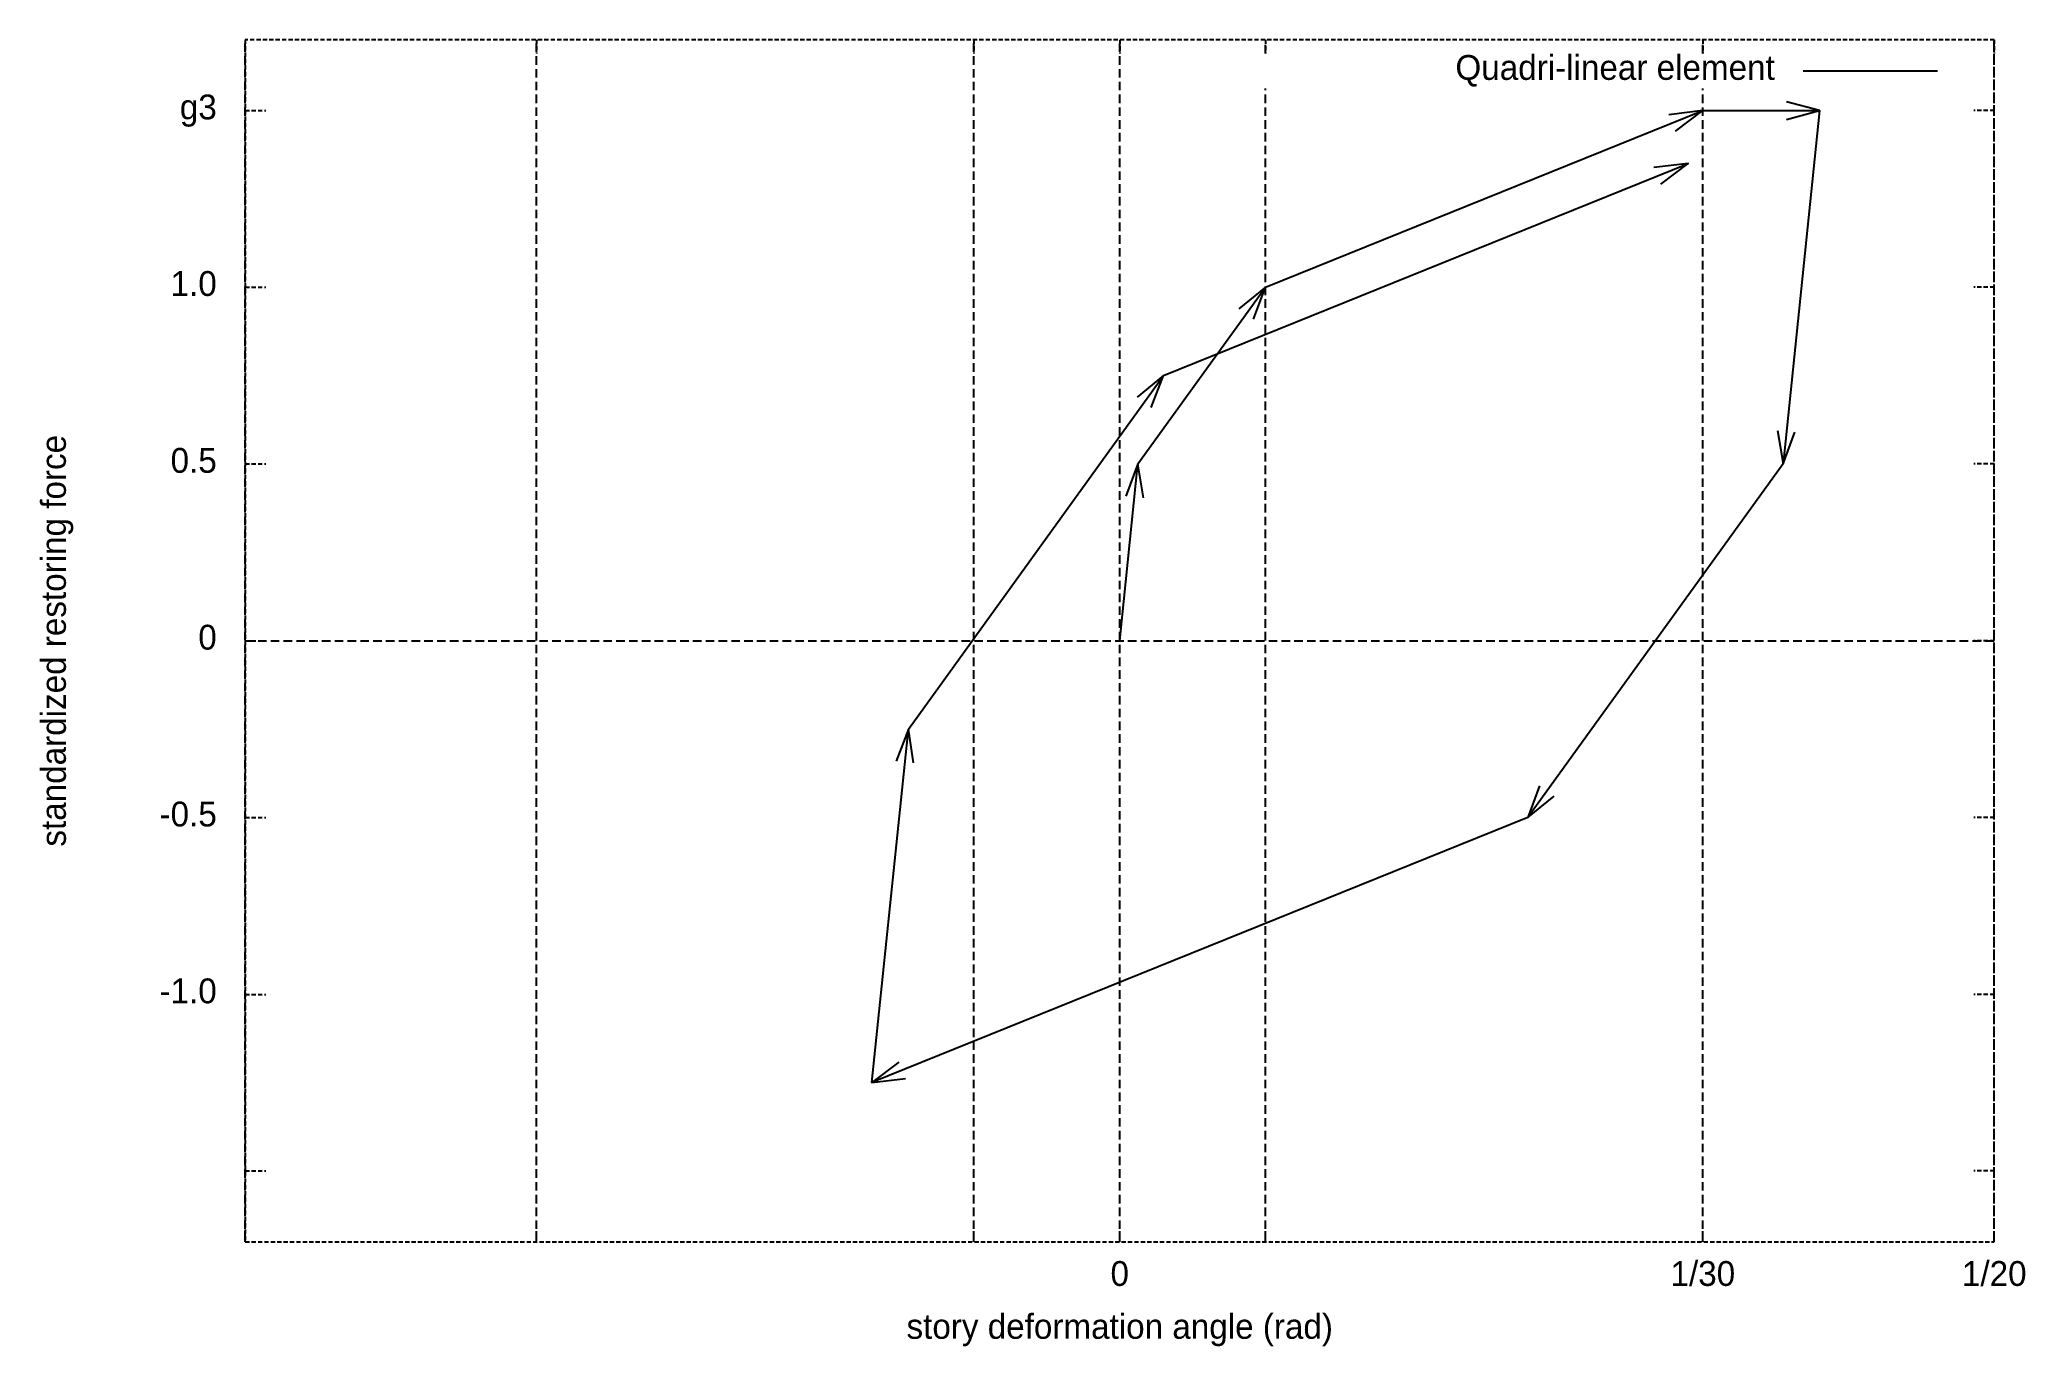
# Model space of a CAD drawing. Extents: x 1 to 117, y 0 to 77.
import ezdxf
from ezdxf.enums import TextEntityAlignment as Align

# ---------------------------------------------------------------- set-up
doc = ezdxf.new("R2010")
doc.units = 0
doc.linetypes.add('DASHED', pattern=[0.75, 0.5, -0.25])
doc.linetypes.add('HIDDEN', pattern=[0.375, 0.25, -0.125])
doc.layers.get('0').update_dxf_attribs({"linetype": 'CONTINUOUS'})
doc.layers.add('1', color=1, linetype='DASHED')
doc.layers.add('2', color=2, linetype='HIDDEN')

msp = doc.modelspace()

# ---------------------------------------------------------------- linework, layer by layer
at = {"linetype": 'CONTINUOUS'}
for points in [[(104.433, 74.833), (112.3, 74.833)], [(64.367, 41.433), (64.367, 41.433), (65.433, 51.8), (72.917, 62.167), (98.55, 72.517), (105.383, 72.517), (103.25, 51.8), (88.283, 31.067), (49.833, 15.533), (49.833, 15.533), (51.983, 36.25), (66.933, 56.983), (97.683, 69.417)], [(72.917, 62.167), (98.55, 72.517)], [(96.95, 71.3), (98.55, 72.517), (96.55, 72.267)], [(98.55, 72.517), (105.383, 72.517)], [(105.383, 72.517), (103.25, 51.8)], [(103.45, 71.983), (105.383, 72.517), (103.45, 73.033)], [(66.933, 56.983), (97.683, 69.417)], [(96.083, 68.2), (97.683, 69.417), (95.683, 69.167)], [(65.433, 51.8), (72.917, 62.167)], [(72.2, 60.283), (72.917, 62.167), (71.35, 60.9)], [(51.983, 36.25), (66.933, 56.983)], [(66.217, 55.1), (66.933, 56.983), (65.383, 55.717)], [(102.917, 53.767), (103.25, 51.8), (103.95, 53.667)], [(64.367, 41.433), (65.433, 51.8)], [(65.75, 49.817), (65.433, 51.8), (64.717, 49.917)], [(103.25, 51.8), (88.283, 31.067)], [(49.833, 15.533), (51.983, 36.25)], [(52.283, 34.267), (51.983, 36.25), (51.267, 34.367)], [(88.983, 32.933), (88.283, 31.067), (89.833, 32.317)], [(88.283, 31.067), (49.833, 15.533)], [(51.417, 16.733), (49.833, 15.533), (51.817, 15.767)], [(49.833, 15.533), (49.833, 15.533)]]:
    msp.add_lwpolyline(points, dxfattribs=at)
at = {"layer": '1', "linetype": 'DASHED'}
for points in [[(13.1, 6.2), (13.1, 76.667)], [(30.183, 6.2), (30.183, 76.667)], [(55.817, 6.2), (55.817, 76.667)], [(64.367, 6.2), (64.367, 76.667)], [(64.367, 6.2), (64.367, 76.667)], [(72.917, 75.867), (72.917, 76.667)], [(98.55, 75.867), (98.55, 76.667)], [(115.633, 6.2), (115.633, 76.667)], [(72.917, 6.2), (72.917, 73.8)], [(98.55, 6.2), (98.55, 73.8)], [(13.1, 41.433), (115.633, 41.433)]]:
    msp.add_lwpolyline(points, dxfattribs=at)
at = {"layer": '2', "linetype": 'HIDDEN'}
for points in [[(13.1, 76.667), (13.1, 75.867)], [(13.1, 6.2), (115.633, 6.2), (115.633, 76.667), (13.1, 76.667), (13.1, 6.2)], [(30.183, 76.667), (30.183, 75.867)], [(55.817, 76.667), (55.817, 75.867)], [(64.367, 76.667), (64.367, 75.867)], [(72.917, 76.667), (72.917, 75.867)], [(98.55, 76.667), (98.55, 75.867)], [(115.633, 76.667), (115.633, 75.867)], [(13.1, 72.517), (14.3, 72.517)], [(115.633, 72.517), (114.433, 72.517)], [(13.1, 62.167), (14.3, 62.167)], [(115.633, 62.167), (114.433, 62.167)], [(13.1, 51.8), (14.3, 51.8)], [(115.633, 51.8), (114.433, 51.8)], [(13.1, 41.433), (14.3, 41.433)], [(115.633, 41.433), (114.433, 41.433)], [(13.1, 31.067), (14.3, 31.067)], [(115.633, 31.067), (114.433, 31.067)], [(13.1, 20.7), (14.3, 20.7)], [(115.633, 20.7), (114.433, 20.7)], [(13.1, 10.35), (14.3, 10.35)], [(115.633, 10.35), (114.433, 10.35)], [(13.1, 6.2), (13.1, 7)], [(30.183, 6.2), (30.183, 7)], [(55.817, 6.2), (55.817, 7)], [(64.367, 6.2), (64.367, 7)], [(72.917, 6.2), (72.917, 7)], [(98.55, 6.2), (98.55, 7)], [(115.633, 6.2), (115.633, 7)]]:
    msp.add_lwpolyline(points, dxfattribs=at)

# ---------------------------------------------------------------- texts
for s, p in [('Quadri-linear element', (102.767, 74.313)), ('g3', (11.433, 71.997)), ('1.0', (11.433, 61.647)), ('0.5', (11.433, 51.28)), ('0', (11.433, 40.913)), ('-0.5', (11.433, 30.547)), ('-1.0', (11.433, 20.18))]:
    msp.add_text(s, height=1.456).set_placement(p, align=Align.RIGHT)
msp.add_text('standardized restoring force', height=1.456, rotation=90).set_placement((2.587, 41.433), align=Align.CENTER)
for s, p in [('0', (64.367, 3.613)), ('1/30', (98.55, 3.613)), ('1/20', (115.633, 3.613)), ('story deformation angle (rad)', (64.367, 0.513))]:
    msp.add_text(s, height=1.456).set_placement(p, align=Align.CENTER)

doc.saveas('drawing.dxf')
